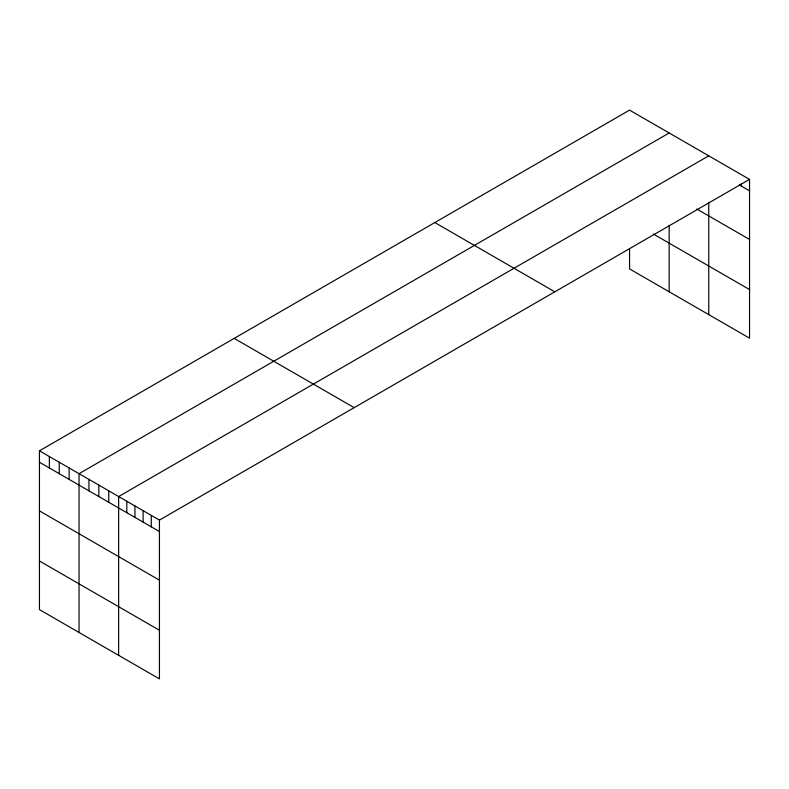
<?xml version="1.0" encoding="UTF-8"?>
<svg xmlns="http://www.w3.org/2000/svg" width="789" height="789" viewBox="0 0 789 789"><rect width="100%" height="100%" fill="white"/><g stroke="black" fill="none" stroke-linecap="round" stroke-linejoin="round"><path stroke-width="1.18" d="M749.55 179.389L159.437 520.089L159.437 678.885L39.45 609.611L39.45 450.815L629.563 110.115L749.55 179.389L749.55 338.185L629.563 268.911L629.563 249.462M669.161 132.976L79.048 473.676L79.048 632.472M708.759 155.837L118.646 496.537L118.646 655.334M739.352 184.942L749.55 190.83M696.874 209.046L749.55 239.462M653.322 234.008L749.55 289.563M434.828 222.547L554.815 291.822M234.185 338.382L354.172 407.657M39.45 450.815L159.437 520.089M39.45 462.255L159.437 531.53M39.45 510.887L159.437 580.162M39.45 560.989L159.437 630.263M741.394 183.837L741.394 186.125M708.759 202.536L708.759 314.633M669.161 225.338L669.161 291.772M151.281 515.375L151.281 526.825M143.115 510.661L143.115 522.111M134.958 505.956L134.958 517.397M126.802 501.242L126.802 512.692M108.744 490.817L108.744 502.268M98.842 485.107L98.842 496.547M88.94 479.387L88.94 490.837M69.146 467.956L69.146 479.406M59.244 462.246L59.244 473.686M49.352 456.525L49.352 467.976"/></g></svg>
